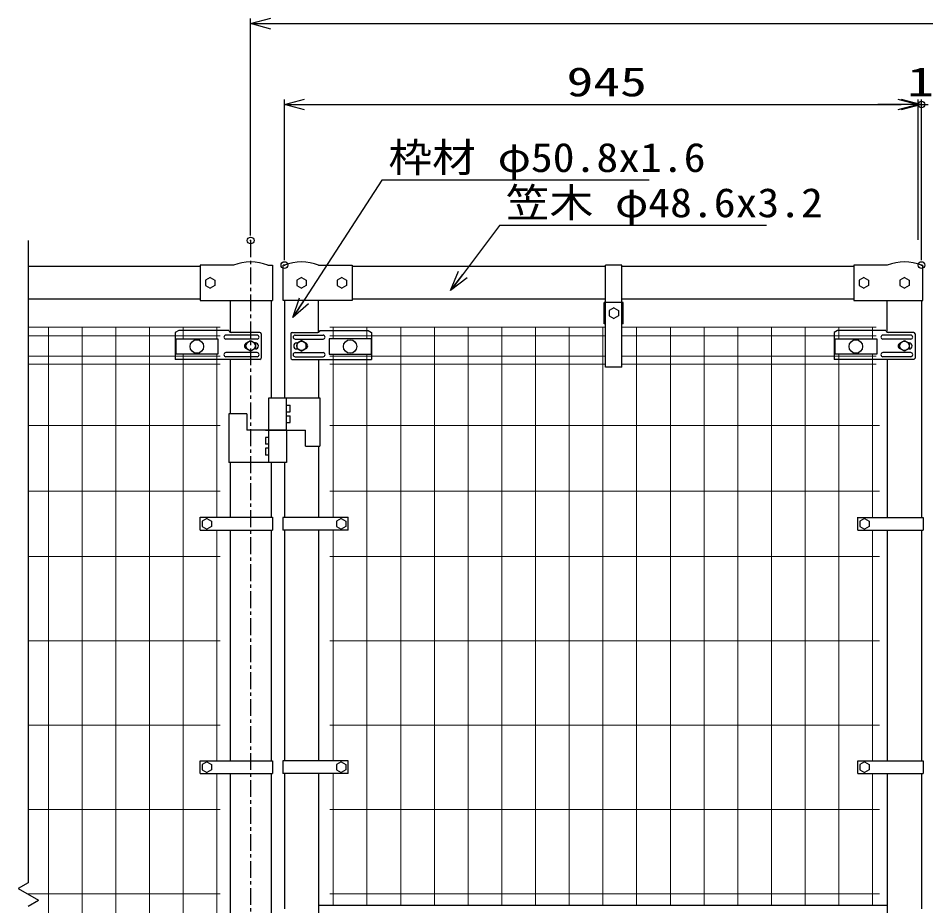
# Model space of a CAD drawing. Units: millimetres, scale not verified. Extents: x -4455 to 4455, y -3150 to 3150.
# Drawn here: x 46 to 1393, y 298 to 1614 of the extents above; entities that cross this region are included whole.
import ezdxf
from ezdxf.enums import TextEntityAlignment as Align

# ---------------------------------------------------------------- set-up
doc = ezdxf.new("R2010")
doc.units = ezdxf.units.MM
doc.header["$LTSCALE"] = 20
doc.header["$PDMODE"] = 32
doc.header["$PDSIZE"] = 10
doc.linetypes.add('USER1', pattern=[2, 1.25, -0.25, 0.25, -0.25])
for name, color, linetype, lineweight in [('0-0_1', 7, 'Continuous', 25), ('0-1_EXTCNT-LMEC0', 1, 'Continuous', 25), ('0-2_0', 7, 'Continuous', 25), ('0-8_2', 7, 'Continuous', 25), ('0-9_D-STR2', 7, 'Continuous', 13)]:
    doc.layers.add(name, color=color, linetype=linetype, lineweight=lineweight)
doc.layers.add('0-3_DEFPOINTS', color=7, linetype='Continuous')
doc.styles.add('ＭＳ ゴシック', font='')
doc.styles.get('ＭＳ ゴシック').set_extended_font_data('MS Gothic')

# ---------------------------------------------------------------- blocks, each defined once
blk = doc.blocks.new('_Open30')
at = {"layer": '0-2_0', "color": 1}
blk.add_line((0, 0), (-20, 0), dxfattribs=at)
blk.add_lwpolyline([(-20, 5.36), (0, 0), (-20, -5.36)], dxfattribs=at)

msp = doc.modelspace()

# ---------------------------------------------------------------- linework, layer by layer
at = {"layer": '0-0_1', "color": 3, "linetype": 'USER1'}
msp.add_line((391.15, 1283.99), (391.15, -952.14), dxfattribs=at)
at = {"layer": '0-0_1'}
for p, q in [((316.15, 1245.52), (61.3, 1245.52)), ((365.75, 1247.52), (316.15, 1247.52)), ((316.15, 1247.52), (316.15, 1194.92)), ((439.15, 1194.92), (439.15, 1247.52)), ((441.15, 1247.52), (439.15, 1247.52)), ((491.95, 1247.52), (541.55, 1247.52)), ((541.55, 1247.52), (541.55, 1194.92)), ((917.43, 1245.52), (541.55, 1245.52)), ((917.43, 1191.92), (917.43, 1247.52)), ((941.68, 1247.52), (917.43, 1247.52)), ((941.68, 1191.92), (941.68, 1247.52)), ((1285.75, 1245.52), (941.68, 1245.52)), ((1335.35, 1247.52), (1285.75, 1247.52)), ((1285.75, 1247.52), (1285.75, 1194.92)), ((1386.15, 1247.52), (1388.15, 1247.52)), ((1388.15, 1194.92), (1388.15, 1247.52)), ((331.15, 1229.22), (324.23, 1225.22)), ((324.23, 1225.22), (324.23, 1217.22)), ((331.15, 1229.22), (338.08, 1225.22)), ((338.08, 1225.22), (338.08, 1217.22)), ((466.55, 1229.22), (459.63, 1225.22)), ((459.63, 1225.22), (459.63, 1217.22)), ((466.55, 1229.22), (473.48, 1225.22)), ((473.48, 1225.22), (473.48, 1217.22)), ((526.55, 1229.22), (519.63, 1225.22)), ((519.63, 1225.22), (519.63, 1217.22)), ((526.55, 1229.22), (533.48, 1225.22)), ((533.48, 1225.22), (533.48, 1217.22)), ((1300.75, 1229.22), (1293.83, 1225.22)), ((1300.75, 1229.22), (1307.68, 1225.22)), ((1307.68, 1225.22), (1307.68, 1217.22)), ((1360.75, 1229.22), (1353.83, 1225.22)), ((1353.83, 1225.22), (1353.83, 1217.22)), ((1360.75, 1229.22), (1367.68, 1225.22)), ((1367.68, 1225.22), (1367.68, 1217.22)), ((324.23, 1217.22), (331.15, 1213.22)), ((338.08, 1217.22), (331.15, 1213.22)), ((459.63, 1217.22), (466.55, 1213.22)), ((473.48, 1217.22), (466.55, 1213.22)), ((519.63, 1217.22), (526.55, 1213.22)), ((533.48, 1217.22), (526.55, 1213.22)), ((1307.68, 1217.22), (1300.75, 1213.22)), ((1353.83, 1217.22), (1360.75, 1213.22)), ((1367.68, 1217.22), (1360.75, 1213.22)), ((316.15, 1196.92), (61.3, 1196.92)), ((316.15, 1194.92), (423.4, 1194.92)), ((360.9, 1194.92), (360.9, 1147.89)), ((421.4, 1194.92), (421.4, 1050.92)), ((541.55, 1194.92), (439.15, 1194.92)), ((441.15, 1194.92), (441.15, 1050.92)), ((491.95, 1147.89), (491.95, 1194.92)), ((917.43, 1196.92), (541.55, 1196.92)), ((943.68, 1191.92), (915.43, 1191.92)), ((917.43, 1096.31), (917.43, 1191.92)), ((1285.75, 1196.92), (941.68, 1196.92)), ((941.68, 1096.31), (941.68, 1191.92)), ((943.68, 1160.52), (943.68, 1191.92)), ((1285.75, 1194.92), (1388.15, 1194.92)), ((1335.35, 1147.89), (1335.35, 1194.92)), ((1386.15, 1194.92), (1386.15, 873.51)), ((929.55, 1184.22), (922.63, 1180.22)), ((922.63, 1180.22), (922.63, 1172.22)), ((922.63, 1172.22), (929.55, 1168.22)), ((929.55, 1184.22), (936.48, 1180.22)), ((936.48, 1172.22), (929.55, 1168.22)), ((936.48, 1180.22), (936.48, 1172.22)), ((943.68, 1160.52), (941.68, 1160.52)), ((284.41, 1150.68), (279.41, 1147.68)), ((279.41, 1147.68), (279.41, 1140.93)), ((358.99, 1150.68), (284.41, 1150.68)), ((358.99, 1150.68), (338.53, 1150.68)), ((404.95, 1147.68), (361.99, 1147.68)), ((406.95, 1145.68), (406.95, 1109.68)), ((450.76, 1145.68), (450.76, 1109.68)), ((452.76, 1147.68), (490.87, 1147.68)), ((493.87, 1150.68), (565.55, 1150.68)), ((565.55, 1150.68), (570.55, 1147.68)), ((570.55, 1147.68), (570.55, 1140.93)), ((1261.76, 1150.68), (1256.76, 1147.68)), ((1256.76, 1147.68), (1256.76, 1140.93)), ((1333.44, 1150.68), (1261.76, 1150.68)), ((1374.55, 1147.68), (1336.44, 1147.68)), ((1376.55, 1145.68), (1376.55, 1109.68)), ((279.41, 1140.93), (279.41, 1107.68)), ((400.59, 1143.68), (354.41, 1143.68)), ((400.59, 1137.68), (354.41, 1137.68)), ((398.24, 1132.18), (397.22, 1132.18)), ((457.12, 1143.68), (498.45, 1143.68)), ((457.12, 1137.68), (498.45, 1137.68)), ((459.46, 1132.18), (460.49, 1132.18)), ((570.55, 1140.93), (570.55, 1107.68)), ((1256.76, 1140.93), (1256.76, 1107.68)), ((1370.19, 1143.68), (1328.86, 1143.68)), ((1370.19, 1137.68), (1328.86, 1137.68)), ((1367.84, 1132.18), (1366.82, 1132.18)), ((400.59, 1117.68), (354.41, 1117.68)), ((398.24, 1123.18), (397.22, 1123.18)), ((457.12, 1117.68), (498.45, 1117.68)), ((459.46, 1123.18), (460.49, 1123.18)), ((1370.19, 1117.68), (1328.86, 1117.68)), ((1367.84, 1123.18), (1366.82, 1123.18)), ((404.95, 1107.68), (279.41, 1107.68)), ((404.95, 1107.68), (338.55, 1107.68)), ((400.59, 1111.68), (354.41, 1111.68)), ((360.9, 1107.68), (360.9, 1026.92)), ((452.76, 1107.68), (570.55, 1107.68)), ((457.12, 1111.68), (498.45, 1111.68)), ((491.95, 1107.68), (491.95, 1050.92)), ((1374.55, 1107.68), (1256.76, 1107.68)), ((1370.19, 1111.68), (1328.86, 1111.68)), ((1335.35, 1107.68), (1335.35, 873.51)), ((941.68, 1096.31), (917.43, 1096.31)), ((418.05, 954.92), (418.05, 1050.92)), ((418.05, 1050.92), (493.95, 1050.92)), ((444.5, 1002.92), (444.5, 1050.92)), ((493.95, 1050.92), (493.95, 978.92)), ((444.5, 1039.92), (449.5, 1039.92)), ((449.5, 1029.92), (449.5, 1039.92)), ((385.4, 1026.92), (358.9, 1026.92)), ((358.9, 1026.92), (358.9, 954.92)), ((385.4, 1026.92), (385.4, 1002.92)), ((444.5, 1029.92), (449.5, 1029.92)), ((444.5, 1023.92), (449.5, 1023.92)), ((444.5, 1002.92), (385.4, 1002.92)), ((413.2, 1002.92), (472.3, 1002.92)), ((444.5, 1002.92), (444.5, 954.92)), ((472.3, 978.92), (472.3, 1002.92)), ((413.05, 991.92), (413.05, 981.92)), ((418.05, 991.92), (413.05, 991.92)), ((418.05, 981.92), (413.05, 981.92)), ((472.3, 978.92), (493.95, 978.92)), ((491.95, 978.92), (491.95, 873.51)), ((418.05, 965.92), (413.05, 965.92)), ((444.5, 954.92), (358.9, 954.92)), ((360.9, 954.92), (360.9, 873.52)), ((421.4, 954.92), (421.4, 873.52)), ((441.15, 954.92), (441.15, 873.51)), ((316.15, 854.52), (316.15, 873.52)), ((326.3, 872.02), (319.38, 868.02)), ((319.38, 868.02), (319.38, 860.02)), ((326.3, 872.02), (333.23, 868.02)), ((333.23, 868.02), (333.23, 860.02)), ((438.97, 873.51), (438.97, 854.53)), ((535.65, 873.51), (438.97, 873.51)), ((525.5, 872.02), (518.58, 868.02)), ((518.58, 868.02), (518.58, 860.02)), ((525.5, 872.02), (532.43, 868.02)), ((532.43, 868.02), (532.43, 860.02)), ((535.65, 854.52), (535.65, 873.52)), ((1291.65, 854.52), (1291.65, 873.52)), ((1291.65, 873.51), (1388.34, 873.51)), ((1301.8, 872.02), (1294.88, 868.02)), ((1294.88, 868.02), (1294.88, 860.02)), ((1301.8, 872.02), (1308.73, 868.02)), ((1308.73, 868.02), (1308.73, 860.02)), ((1388.34, 873.51), (1388.34, 854.53)), ((316.15, 854.52), (423.4, 854.52)), ((319.38, 860.02), (326.3, 856.02)), ((333.23, 860.02), (326.3, 856.02)), ((360.9, 854.52), (360.9, 512.52)), ((421.4, 854.52), (421.4, 512.52)), ((535.65, 854.53), (438.97, 854.53)), ((441.15, 854.53), (441.15, 512.51)), ((491.95, 854.53), (491.95, 512.51)), ((518.58, 860.02), (525.5, 856.02)), ((532.43, 860.02), (525.5, 856.02)), ((1291.65, 854.53), (1388.34, 854.53)), ((1294.88, 860.02), (1301.8, 856.02)), ((1308.73, 860.02), (1301.8, 856.02)), ((1335.35, 854.53), (1335.35, 512.51)), ((1386.15, 854.53), (1386.15, 512.51)), ((316.15, 512.52), (423.4, 512.52)), ((316.15, 493.52), (316.15, 512.52)), ((423.4, 512.52), (423.4, 493.52)), ((535.65, 512.51), (438.97, 512.51)), ((438.97, 512.51), (438.97, 493.53)), ((535.65, 493.52), (535.65, 512.52)), ((1291.65, 493.52), (1291.65, 512.52)), ((1291.65, 512.51), (1388.34, 512.51)), ((1388.34, 512.51), (1388.34, 493.53)), ((326.3, 511.02), (319.38, 507.02)), ((319.38, 507.02), (319.38, 499.02)), ((319.38, 499.02), (326.3, 495.02)), ((326.3, 511.02), (333.23, 507.02)), ((333.23, 499.02), (326.3, 495.02)), ((333.23, 507.02), (333.23, 499.02)), ((525.5, 511.02), (518.58, 507.02)), ((518.58, 507.02), (518.58, 499.02)), ((518.58, 499.02), (525.5, 495.02)), ((525.5, 511.02), (532.43, 507.02)), ((532.43, 499.02), (525.5, 495.02)), ((532.43, 507.02), (532.43, 499.02)), ((1301.8, 511.02), (1294.88, 507.02)), ((1294.88, 507.02), (1294.88, 499.02)), ((1294.88, 499.02), (1301.8, 495.02)), ((1301.8, 511.02), (1308.73, 507.02)), ((1308.73, 499.02), (1301.8, 495.02)), ((1308.73, 507.02), (1308.73, 499.02)), ((316.15, 493.52), (423.4, 493.52)), ((360.9, 493.52), (360.9, 47.52)), ((421.4, 493.52), (421.4, 47.52)), ((535.65, 493.53), (438.97, 493.53)), ((441.15, 493.53), (441.15, 293.02)), ((491.95, 493.53), (491.95, 47.51)), ((1291.65, 493.53), (1388.34, 493.53)), ((1335.35, 493.53), (1335.35, 277.02)), ((1386.15, 493.53), (1386.15, 293.02)), ((1335.35, 298.02), (491.95, 298.02))]:
    msp.add_line(p, q, dxfattribs=at)
for points in [[(416.55, 1247.52), (423.4, 1247.52), (423.4, 1194.92)], [(1293.83, 1225.22), (1293.83, 1217.22), (1300.75, 1213.22)], [(917.43, 1160.52), (915.43, 1160.52), (915.43, 1191.92)], [(444.5, 1013.92), (449.5, 1013.92), (449.5, 1023.92)], [(418.05, 975.92), (413.05, 975.92), (413.05, 965.92)], [(316.15, 873.52), (423.4, 873.52), (423.4, 854.52)]]:
    msp.add_lwpolyline(points, dxfattribs=at)
for centre, radius, start, end in [((391.15, 1181.23), 70.98, 69.03345, 110.9667), ((466.55, 1181.23), 70.98, 69.03345, 110.96669), ((1360.75, 1181.23), 70.98, 69.03345, 110.9667), ((361.99, 1150.68), 3, 180, 270), ((404.95, 1145.68), 2, 0, 90), ((452.76, 1145.68), 2, 90, 180), ((490.87, 1150.68), 3, 270, 0), ((1336.44, 1150.68), 3, 180, 270), ((1374.55, 1145.68), 2, 0, 90), ((354.41, 1140.68), 3, 90, 270), ((386.48, 1127.68), 4.5, 119.9985, 240.00009), ((398.24, 1127.68), 4.5, 270, 90), ((400.59, 1140.68), 3, 270, 90), ((457.12, 1140.68), 3, 90, 270), ((459.46, 1127.68), 4.5, 90, 270), ((471.23, 1127.68), 4.5, 299.99991, 60.0015), ((498.45, 1140.68), 3, 270, 90), ((1328.86, 1140.68), 3, 90, 270), ((1356.08, 1127.68), 4.5, 119.9985, 240.00009), ((1367.84, 1127.68), 4.5, 270, 90), ((1370.19, 1140.68), 3, 270, 90), ((354.41, 1114.68), 3, 90, 270), ((400.59, 1114.68), 3, 270, 90), ((457.12, 1114.68), 3, 90, 270), ((498.45, 1114.68), 3, 270, 90), ((1328.86, 1114.68), 3, 90, 270), ((1370.19, 1114.68), 3, 270, 90), ((404.95, 1109.68), 2, 270, 0), ((452.76, 1109.68), 2, 180, 270), ((1374.55, 1109.68), 2, 270, 0)]:
    msp.add_arc(centre, radius, start, end, dxfattribs=at)
at = {"layer": '0-1_EXTCNT-LMEC0'}
for p, q in [((391.15, 1291.49), (391.15, 1613.02)), ((421.15, 1605.52), (2361.15, 1605.52)), ((441.15, 1255.02), (441.15, 1493.02)), ((471.15, 1485.52), (1356.15, 1485.52)), ((1351.15, 1485.52), (1321.15, 1485.52)), ((1381.15, 1285.02), (1381.15, 1493.02)), ((1381.15, 1485.52), (1396.15, 1485.52)), ((1386.15, 1255.02), (1386.15, 1493.02))]:
    msp.add_line(p, q, dxfattribs=at)
at = {"layer": '0-1_EXTCNT-LMEC0', "color": 4}
for p, q in [((61.3, 1283.69), (61.3, 331.71)), ((61.3, 331.71), (46.3, 323.05)), ((46.3, 323.05), (76.3, 305.73)), ((61.3, 297.07), (76.3, 305.73))]:
    msp.add_line(p, q, dxfattribs=at)
at = {"layer": '0-2_0'}
for p, q in [((280.3, 1138.27), (280.3, 1115.27)), ((507.65, 1138.27), (507.65, 1115.27)), ((569.65, 1138.27), (507.65, 1138.27)), ((569.65, 1138.27), (569.65, 1115.27)), ((1257.65, 1138.27), (1319.65, 1138.27)), ((1257.65, 1138.27), (1257.65, 1115.27)), ((1319.65, 1138.27), (1319.65, 1115.27)), ((342.3, 1115.27), (280.3, 1115.27)), ((507.65, 1115.27), (569.65, 1115.27)), ((1319.65, 1115.27), (1257.65, 1115.27))]:
    msp.add_line(p, q, dxfattribs=at)
for points in [[(982.25, 1373.34), (585.91, 1373.34), (454.66, 1171.21)], [(1156.32, 1306.27), (759.98, 1306.27), (688.84, 1211.49)], [(280.3, 1138.27), (342.3, 1138.27), (342.3, 1115.27)]]:
    msp.add_lwpolyline(points, dxfattribs=at)
for centre in [(311.3, 1126.77), (538.65, 1126.77), (1288.65, 1126.77)]:
    msp.add_circle(centre, 10.01, dxfattribs=at)
at = {"layer": '0-3_DEFPOINTS'}
for p in [(1386.15, 1485.52), (391.15, 1283.99), (441.15, 1247.52), (1386.15, 1247.52)]:
    msp.add_point(p, dxfattribs=at)
at = {"layer": '0-8_2'}
for p, q in [((384.23, 1131.68), (391.15, 1135.68)), ((391.15, 1135.68), (398.08, 1131.68)), ((466.55, 1135.68), (459.63, 1131.68)), ((473.48, 1131.68), (466.55, 1135.68)), ((1353.83, 1123.68), (1353.83, 1131.68)), ((1367.68, 1131.68), (1367.68, 1123.68)), ((1360.75, 1119.68), (1353.83, 1123.68)), ((1367.68, 1123.68), (1360.75, 1119.68))]:
    msp.add_line(p, q, dxfattribs=at)
for points in [[(391.15, 1119.68), (384.23, 1123.68), (384.23, 1131.68)], [(398.08, 1131.68), (398.08, 1123.68), (391.15, 1119.68)], [(459.63, 1131.68), (459.63, 1123.68), (466.55, 1119.68)], [(466.55, 1119.68), (473.48, 1123.68), (473.48, 1131.68)], [(1353.83, 1131.68), (1360.75, 1135.68), (1367.68, 1131.68)]]:
    msp.add_lwpolyline(points, dxfattribs=at)
for centre in [(391.15, 1127.68), (466.55, 1127.68), (1360.75, 1127.68)]:
    msp.add_circle(centre, 6.93, dxfattribs=at)
at = {"layer": '0-9_D-STR2'}
for p, q in [((61.3, 1155.52), (346.15, 1155.52)), ((91.15, -614.48), (91.15, 1155.52)), ((141.15, -614.48), (141.15, 1155.52)), ((191.15, -614.48), (191.15, 1155.52)), ((241.15, -614.48), (241.15, 1155.52)), ((291.15, 1138.27), (291.15, 1155.52)), ((341.15, 1138.27), (341.15, 1155.52)), ((917.43, 1155.52), (508.65, 1155.52)), ((513.65, 1138.27), (513.65, 1155.52)), ((563.65, 1138.27), (563.65, 1155.52)), ((613.65, 1155.52), (613.65, 298.02)), ((663.65, 1155.52), (663.65, 298.02)), ((713.65, 1155.52), (713.65, 298.02)), ((763.65, 1155.52), (763.65, 298.02)), ((813.65, 1155.52), (813.65, 298.02)), ((863.65, 1155.52), (863.65, 298.02)), ((913.65, 1155.52), (913.65, 298.02)), ((1318.65, 1155.52), (941.68, 1155.52)), ((963.65, 1155.52), (963.65, 298.02)), ((1013.65, 1155.52), (1013.65, 298.02)), ((1063.65, 1155.52), (1063.65, 298.02)), ((1113.65, 1155.52), (1113.65, 298.02)), ((1163.65, 1155.52), (1163.65, 298.02)), ((1213.65, 1155.52), (1213.65, 298.02)), ((1263.65, 1138.27), (1263.65, 1155.52)), ((1313.65, 1138.27), (1313.65, 1155.52)), ((61.3, 1142.42), (346.15, 1142.42)), ((917.43, 1142.42), (508.65, 1142.42)), ((1318.65, 1142.42), (941.68, 1142.42)), ((61.3, 1112.62), (346.15, 1112.62)), ((291.15, -575.15), (291.15, 1115.27)), ((341.15, 873.52), (341.15, 1115.27)), ((917.43, 1112.62), (508.65, 1112.62)), ((513.65, 1115.27), (513.65, 873.51)), ((563.65, 1115.27), (563.65, 298.02)), ((1318.65, 1112.62), (941.68, 1112.62)), ((1263.65, 1115.27), (1263.65, 298.02)), ((1313.65, 1115.27), (1313.65, 873.51)), ((61.3, 1100.76), (346.15, 1100.76)), ((917.43, 1100.76), (508.65, 1100.76)), ((1318.65, 1100.76), (941.68, 1100.76)), ((61.3, 1009.52), (346.15, 1009.52)), ((1323.65, 1009.52), (508.65, 1009.52)), ((61.27, 912.52), (346.12, 912.52)), ((1323.62, 912.52), (508.62, 912.52)), ((341.15, 512.52), (341.15, 854.52)), ((513.65, 854.53), (513.65, 512.51)), ((1313.65, 854.53), (1313.65, 512.51)), ((61.27, 815.52), (346.12, 815.52)), ((1323.62, 815.52), (508.62, 815.52)), ((61.3, 690.52), (346.15, 690.52)), ((1323.65, 690.52), (508.65, 690.52)), ((61.3, 565.52), (346.15, 565.52)), ((1323.65, 565.52), (508.65, 565.52)), ((341.15, 47.52), (341.15, 493.52)), ((513.65, 493.53), (513.65, 298.02)), ((1313.65, 493.53), (1313.65, 298.02)), ((61.3, 440.52), (346.15, 440.52)), ((1323.65, 440.52), (508.65, 440.52)), ((61.3, 315.52), (346.15, 315.52)), ((1323.65, 315.52), (508.65, 315.52))]:
    msp.add_line(p, q, dxfattribs=at)

# ---------------------------------------------------------------- block references
at = {"layer": '0-1_EXTCNT-LMEC0', "xscale": 1.5, "yscale": 1.5, "rotation": 180}
for p in [(391.15, 1605.52), (441.15, 1485.52)]:
    msp.add_blockref('_Open30', p, dxfattribs=at)
at = {"layer": '0-1_EXTCNT-LMEC0', "xscale": 1.5, "yscale": 1.5}
for p in [(1381.15, 1485.52), (1386.15, 1485.52)]:
    msp.add_blockref('_Open30', p, dxfattribs=at)
at = {"layer": '0-2_0', "xscale": 1.5, "yscale": 1.5}
for p, rotation in [((687.62, 1209.9), 232.3421), ((453.56, 1169.54), 236.60623)]:
    msp.add_blockref('_Open30', p, dxfattribs=dict(at, rotation=rotation))

# ---------------------------------------------------------------- texts
at = {"layer": '0-1_EXTCNT-LMEC0', "color": 3, "style": 'ＭＳ ゴシック', "width": 1.35}
for s, p in [('945', (859.65, 1484.69)), ('10', (1365.03, 1484.69))]:
    msp.add_text(s, height=43.26, dxfattribs=at).set_placement(p, align=Align.BOTTOM_LEFT)
at = {"layer": '0-2_0', "color": 3, "style": 'ＭＳ ゴシック', "width": 1.1}
for s, p in [('枠材 φ50.8x1.6', (595.41, 1372.51)), ('笠木 φ48.6x3.2', (769.48, 1305.44))]:
    msp.add_text(s, height=43.26, dxfattribs=at).set_placement(p, align=Align.BOTTOM_LEFT)

doc.saveas('drawing.dxf')
